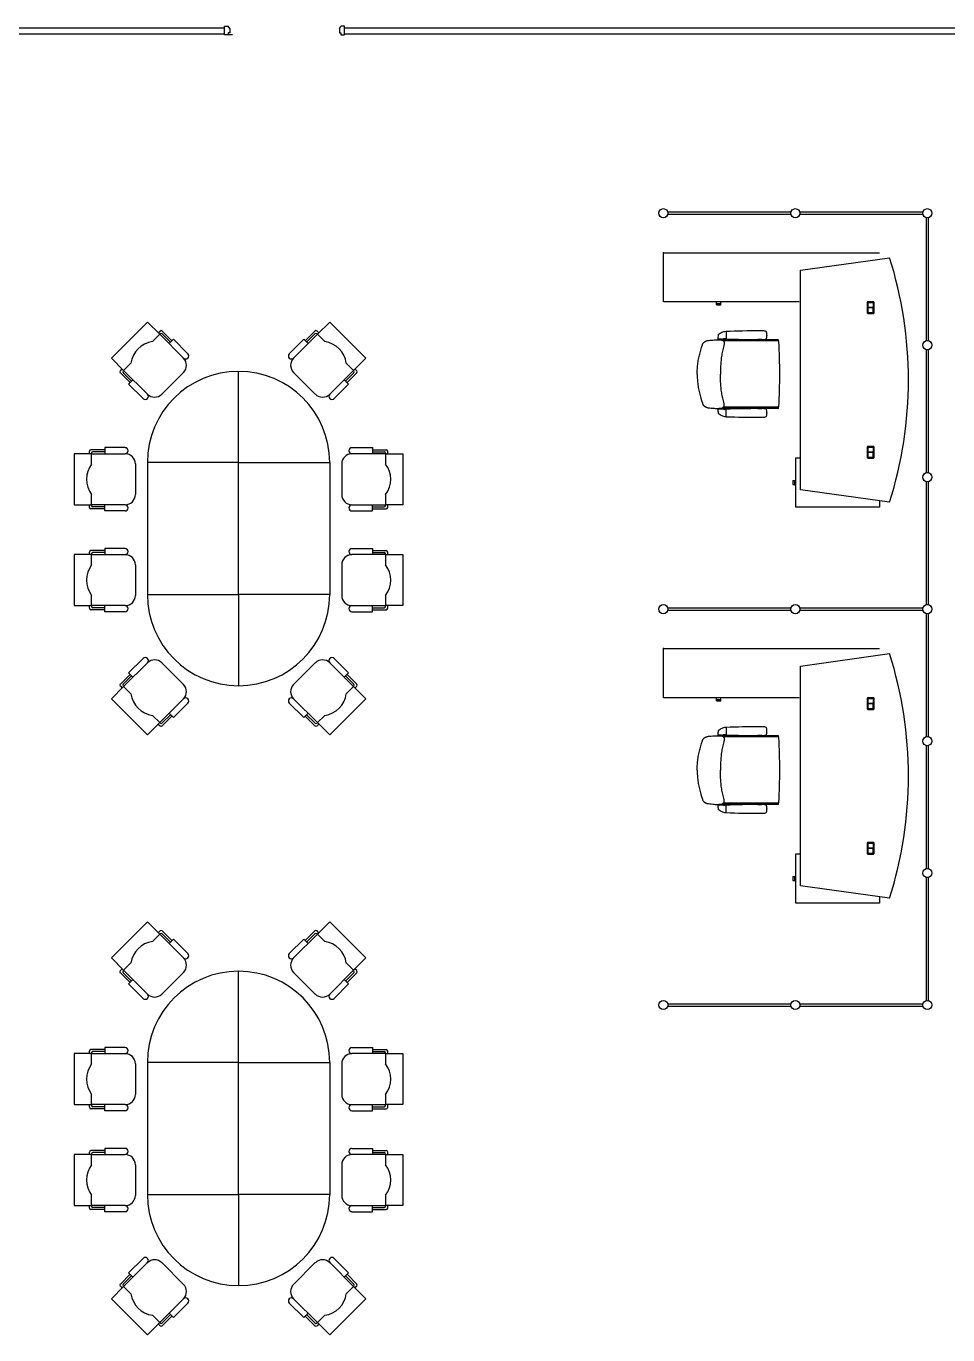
# Model space of a CAD drawing. Header units: millimetres. Extents: x 391350 to 515311, y -283575 to -199845.
# Drawn here: x 482083 to 489763, y -226667 to -215759 of the extents above; entities that cross this region are included whole.
import ezdxf

# ---------------------------------------------------------------- set-up
doc = ezdxf.new("R2010")
doc.units = ezdxf.units.MM

msp = doc.modelspace()

# ---------------------------------------------------------------- linework, layer by layer
at = {"color": 0}
for p, q in [((476805, -215773), (483737, -215773)), ((476805, -215823), (483737, -215823)), ((483737, -215832), (483737, -215759)), ((483737, -215759), (483767, -215759)), ((483802, -215832), (483737, -215832)), ((483780, -215778), (483767, -215759)), ((483780, -215816), (483767, -215816)), ((483767, -215816), (483767, -215832)), ((483780, -215778), (483780, -215816)), ((484693, -215778), (484706, -215759)), ((484693, -215778), (484693, -215816)), ((484693, -215816), (484706, -215816)), ((484737, -215759), (484706, -215759)), ((484706, -215816), (484706, -215832)), ((484706, -215832), (484737, -215832)), ((484737, -215832), (484737, -215759)), ((484737, -215773), (496184, -215773)), ((484737, -215823), (496184, -215823)), ((488455, -217310), (487430, -217310)), ((487430, -217327), (488455, -217327)), ((489555, -217310), (488530, -217310)), ((488530, -217327), (489555, -217327)), ((489584, -217356), (489584, -218381)), ((489601, -218381), (489601, -217356)), ((487395, -217647), (489195, -217647)), ((487395, -218057), (487395, -217647)), ((488535, -217793), (489278, -217689)), ((488535, -219623), (488535, -217793)), ((488525, -218057), (487395, -218057)), ((487837, -218070), (487837, -218057)), ((487837, -218082), (487837, -218070)), ((487837, -218070), (487871, -218070)), ((487837, -218082), (487871, -218082)), ((487871, -218070), (487871, -218057)), ((487871, -218082), (487871, -218070)), ((489091, -218062), (489091, -218148)), ((489143, -218056), (489097, -218056)), ((489097, -218146), (489097, -218064)), ((489097, -218064), (489097, -218105)), ((489097, -218103), (489142, -218103)), ((489142, -218105), (489097, -218105)), ((489097, -218105), (489142, -218105)), ((489097, -218105), (489097, -218146)), ((489142, -218107), (489097, -218107)), ((489099, -218062), (489141, -218062)), ((489141, -218063), (489099, -218063)), ((489142, -218064), (489142, -218105)), ((489142, -218146), (489142, -218105)), ((489143, -218064), (489143, -218146)), ((489149, -218148), (489149, -218062)), ((483094, -218225), (482793, -218525)), ((483196, -218327), (483094, -218225)), ((484510, -218327), (484613, -218225)), ((484613, -218225), (484913, -218525)), ((489097, -218154), (489143, -218154)), ((489141, -218148), (489099, -218148)), ((489099, -218148), (489141, -218148)), ((483136, -218387), (483199, -218324)), ((483184, -218315), (483199, -218300)), ((483196, -218327), (483394, -218525)), ((483298, -218381), (483217, -218300)), ((483286, -218393), (483217, -218324)), ((484510, -218327), (484312, -218525)), ((484408, -218381), (484489, -218300)), ((484420, -218393), (484489, -218324)), ((484523, -218315), (484507, -218300)), ((484571, -218387), (484507, -218324)), ((487916, -218365, 0), (487902, -218365, 0)), ((487916, -218305, 0), (487913, -218305, 0)), ((487916, -218305, 0), (487916, -218365, 0)), ((488255, -218335, 0), (488255, -218334, 0)), ((488255, -218335, 0), (488255, -218336, 0)), ((487847, -218369, 0), (487886, -218369, 0)), ((487851, -218369, 0), (487856, -218372, 0)), ((487876, -218369, 0), (487856, -218369, 0)), ((487859, -218372, 0), (487856, -218372, 0)), ((487860, -218369, 0), (487858, -218369, 0)), ((487859, -218369, 0), (487872, -218369, 0)), ((487873, -218372, 0), (487859, -218372, 0)), ((487872, -218369, 0), (487873, -218369, 0)), ((487876, -218372, 0), (487873, -218372, 0)), ((487881, -218369, 0), (487876, -218372, 0)), ((488177, -218373), (487886, -218373)), ((488348, -218383), (487894, -218383)), ((488180, -218371), (488180, -218371)), ((488210, -218370), (488184, -218370)), ((488213, -218371), (488213, -218371)), ((488351, -218373), (488217, -218373)), ((488353, -218376), (488350, -218383)), ((489584, -218456), (489584, -219481)), ((489601, -219481), (489601, -218456)), ((482793, -218525), (482895, -218628)), ((482892, -218631), (482955, -218567)), ((484814, -218631), (484751, -218567)), ((484913, -218525), (484811, -218628)), ((482868, -218631), (482883, -218616)), ((482949, -218730), (482868, -218649)), ((482961, -218718), (482892, -218649)), ((483094, -218826), (482895, -218628)), ((483394, -218646), (483214, -218826)), ((483853, -219396), (483853, -218636)), ((484312, -218646), (484492, -218826)), ((484613, -218826), (484811, -218628)), ((484745, -218718), (484814, -218649)), ((484757, -218730), (484838, -218649)), ((484838, -218631), (484823, -218616)), ((487675, -218659), (487675, -218659)), ((487675, -218659), (487675, -218659)), ((487847, -218949, 0), (487886, -218949, 0)), ((487851, -218949, 0), (487856, -218946, 0)), ((487859, -218946, 0), (487856, -218946, 0)), ((487876, -218949, 0), (487856, -218949, 0)), ((487860, -218949, 0), (487858, -218949, 0)), ((487873, -218946, 0), (487859, -218946, 0)), ((487859, -218949, 0), (487872, -218949, 0)), ((487872, -218949, 0), (487873, -218949, 0)), ((487876, -218946, 0), (487873, -218946, 0)), ((487881, -218949, 0), (487876, -218946, 0)), ((488177, -218945), (487886, -218945)), ((488348, -218935), (487894, -218935)), ((487916, -218953, 0), (487902, -218953, 0)), ((487916, -219013, 0), (487913, -219013, 0)), ((487916, -219013, 0), (487916, -218953, 0)), ((488180, -218946), (488180, -218946)), ((488210, -218948), (488184, -218948)), ((488213, -218946), (488213, -218946)), ((488351, -218945), (488217, -218945)), ((488255, -218983, 0), (488255, -218982, 0)), ((488255, -218983, 0), (488255, -218984, 0)), ((488353, -218942), (488350, -218935)), ((482483, -219323), (482483, -219748)), ((482628, -219323), (482483, -219323)), ((482611, -219323), (482611, -219302)), ((482738, -219289), (482623, -219289)), ((482628, -219408), (482628, -219319)), ((482628, -219323), (482908, -219323)), ((482738, -219306), (482640, -219306)), ((485079, -219323), (484798, -219323)), ((484968, -219289), (485083, -219289)), ((484968, -219306), (485066, -219306)), ((485079, -219408), (485079, -219319)), ((485079, -219323), (485223, -219323)), ((485096, -219323), (485096, -219302)), ((485223, -219323), (485223, -219748)), ((489091, -219268), (489091, -219354)), ((489143, -219262), (489097, -219262)), ((489097, -219270), (489097, -219311)), ((489097, -219352), (489097, -219270)), ((489097, -219309), (489142, -219309)), ((489142, -219311), (489097, -219311)), ((489097, -219311), (489142, -219311)), ((489097, -219311), (489097, -219352)), ((489142, -219313), (489097, -219313)), ((489099, -219268), (489141, -219268)), ((489141, -219269), (489099, -219269)), ((489142, -219270), (489142, -219311)), ((489142, -219352), (489142, -219311)), ((489143, -219270), (489143, -219352)), ((489149, -219354), (489149, -219268)), ((482993, -219408), (482993, -219663)), ((484713, -219408), (484713, -219663)), ((488498, -219769), (488498, -219358)), ((488498, -219358), (488535, -219358)), ((489097, -219360), (489143, -219360)), ((489141, -219354), (489099, -219354)), ((489099, -219354), (489141, -219354)), ((488473, -219547), (488473, -219580)), ((488473, -219547), (488485, -219547)), ((488485, -219547), (488485, -219581)), ((488485, -219547), (488498, -219547)), ((489584, -219556), (489584, -220581)), ((489601, -220581), (489601, -219556)), ((482628, -219753), (482628, -219663)), ((485079, -219753), (485079, -219663)), ((488473, -219580), (488485, -219580)), ((488485, -219581), (488498, -219581)), ((489278, -219727), (488535, -219623)), ((482483, -219748), (482628, -219748)), ((482611, -219770), (482611, -219748)), ((482738, -219782), (482623, -219782)), ((482908, -219748), (482628, -219748)), ((482738, -219765), (482640, -219765)), ((484798, -219748), (485079, -219748)), ((484968, -219765), (485066, -219765)), ((484968, -219782), (485083, -219782)), ((485223, -219748), (485079, -219748)), ((485096, -219770), (485096, -219748)), ((489195, -219769), (488498, -219769)), ((489195, -219716), (489195, -219769)), ((482628, -220164), (482483, -220164)), ((482483, -220164), (482483, -220589)), ((482611, -220164), (482611, -220143)), ((482738, -220130), (482623, -220130)), ((482628, -220249), (482628, -220160)), ((482628, -220164), (482908, -220164)), ((482738, -220147), (482640, -220147)), ((485079, -220164), (484798, -220164)), ((484968, -220130), (485083, -220130)), ((484968, -220147), (485066, -220147)), ((485079, -220249), (485079, -220160)), ((485079, -220164), (485223, -220164)), ((485096, -220164), (485096, -220143)), ((485223, -220164), (485223, -220589)), ((482993, -220249), (482993, -220504)), ((484713, -220249), (484713, -220504)), ((482628, -220593), (482628, -220504)), ((483853, -220496), (483853, -221256)), ((485079, -220593), (485079, -220504)), ((482483, -220589), (482628, -220589)), ((482611, -220610), (482611, -220589)), ((482738, -220623), (482623, -220623)), ((482908, -220589), (482628, -220589)), ((482738, -220606), (482640, -220606)), ((484798, -220589), (485079, -220589)), ((484968, -220606), (485066, -220606)), ((484968, -220623), (485083, -220623)), ((485223, -220589), (485079, -220589)), ((485096, -220610), (485096, -220589)), ((488455, -220610), (487430, -220610)), ((487430, -220627), (488455, -220627)), ((489555, -220610), (488530, -220610)), ((488530, -220627), (489555, -220627)), ((489584, -220656), (489584, -221681)), ((489601, -221681), (489601, -220656)), ((487395, -220947), (489195, -220947)), ((487395, -221357), (487395, -220947)), ((483094, -221065), (482895, -221264)), ((483394, -221246), (483214, -221065)), ((484312, -221246), (484492, -221065)), ((484613, -221065), (484811, -221264)), ((488535, -221093), (489278, -220989)), ((482949, -221162), (482868, -221243)), ((482961, -221174), (482892, -221243)), ((484745, -221174), (484814, -221243)), ((484757, -221162), (484838, -221243)), ((488535, -222923), (488535, -221093)), ((482793, -221366), (482895, -221264)), ((482868, -221261), (482883, -221276)), ((482892, -221261), (482955, -221324)), ((484814, -221261), (484751, -221324)), ((484913, -221366), (484811, -221264)), ((484838, -221261), (484823, -221276)), ((483094, -221667), (482793, -221366)), ((483196, -221564), (483394, -221366)), ((484510, -221564), (484312, -221366)), ((484613, -221667), (484913, -221366)), ((488525, -221357), (487395, -221357)), ((487837, -221370), (487837, -221357)), ((487837, -221382), (487837, -221370)), ((487837, -221370), (487871, -221370)), ((487837, -221382), (487871, -221382)), ((487871, -221370), (487871, -221357)), ((487871, -221382), (487871, -221370)), ((489091, -221362), (489091, -221448)), ((489143, -221356), (489097, -221356)), ((489097, -221446), (489097, -221364)), ((489097, -221364), (489097, -221405)), ((489097, -221403), (489142, -221403)), ((489142, -221405), (489097, -221405)), ((489097, -221405), (489142, -221405)), ((489097, -221405), (489097, -221446)), ((489142, -221407), (489097, -221407)), ((489099, -221362), (489141, -221362)), ((489141, -221363), (489099, -221363)), ((489142, -221364), (489142, -221405)), ((489142, -221446), (489142, -221405)), ((489143, -221364), (489143, -221446)), ((489149, -221448), (489149, -221362)), ((483136, -221504), (483199, -221567)), ((483286, -221498), (483217, -221567)), ((483298, -221510), (483217, -221591)), ((484408, -221510), (484489, -221591)), ((484420, -221498), (484489, -221567)), ((484571, -221504), (484507, -221567)), ((489097, -221454), (489143, -221454)), ((489141, -221448), (489099, -221448)), ((489099, -221448), (489141, -221448)), ((483196, -221564), (483094, -221667)), ((483184, -221576), (483199, -221591)), ((484523, -221576), (484507, -221591)), ((484510, -221564), (484613, -221667)), ((487916, -221605, 0), (487913, -221605, 0)), ((487916, -221605, 0), (487916, -221665, 0)), ((488255, -221635, 0), (488255, -221634, 0)), ((488255, -221635, 0), (488255, -221636, 0)), ((487847, -221669, 0), (487886, -221669, 0)), ((487851, -221669, 0), (487856, -221672, 0)), ((487876, -221669, 0), (487856, -221669, 0)), ((487859, -221672, 0), (487856, -221672, 0)), ((487860, -221669, 0), (487858, -221669, 0)), ((487859, -221669, 0), (487872, -221669, 0)), ((487873, -221672, 0), (487859, -221672, 0)), ((487872, -221669, 0), (487873, -221669, 0)), ((487876, -221672, 0), (487873, -221672, 0)), ((487881, -221669, 0), (487876, -221672, 0)), ((488177, -221673), (487886, -221673)), ((488348, -221683), (487894, -221683)), ((487916, -221665, 0), (487902, -221665, 0)), ((488180, -221671), (488180, -221671)), ((488210, -221670), (488184, -221670)), ((488213, -221671), (488213, -221671)), ((488351, -221673), (488217, -221673)), ((488353, -221676), (488350, -221683)), ((489584, -221756), (489584, -222781)), ((489601, -222781), (489601, -221756)), ((487675, -221959), (487675, -221959)), ((487675, -221959), (487675, -221959)), ((487847, -222249, 0), (487886, -222249, 0)), ((487851, -222249, 0), (487856, -222246, 0)), ((487859, -222246, 0), (487856, -222246, 0)), ((487876, -222249, 0), (487856, -222249, 0)), ((487860, -222249, 0), (487858, -222249, 0)), ((487873, -222246, 0), (487859, -222246, 0)), ((487859, -222249, 0), (487872, -222249, 0)), ((487872, -222249, 0), (487873, -222249, 0)), ((487876, -222246, 0), (487873, -222246, 0)), ((487881, -222249, 0), (487876, -222246, 0)), ((488177, -222245), (487886, -222245)), ((488348, -222235), (487894, -222235)), ((487916, -222253, 0), (487902, -222253, 0)), ((487916, -222313, 0), (487916, -222253, 0)), ((488180, -222246), (488180, -222246)), ((488210, -222248), (488184, -222248)), ((488213, -222246), (488213, -222246)), ((488351, -222245), (488217, -222245)), ((488255, -222283, 0), (488255, -222282, 0)), ((488255, -222283, 0), (488255, -222284, 0)), ((488353, -222242), (488350, -222235)), ((487916, -222313, 0), (487913, -222313, 0)), ((489091, -222568), (489091, -222654)), ((489143, -222562), (489097, -222562)), ((489097, -222570), (489097, -222611)), ((489097, -222652), (489097, -222570)), ((489097, -222609), (489142, -222609)), ((489142, -222611), (489097, -222611)), ((489097, -222611), (489142, -222611)), ((489097, -222611), (489097, -222652)), ((489142, -222613), (489097, -222613)), ((489099, -222568), (489141, -222568)), ((489141, -222569), (489099, -222569)), ((489142, -222570), (489142, -222611)), ((489142, -222652), (489142, -222611)), ((489143, -222570), (489143, -222652)), ((489149, -222654), (489149, -222568)), ((488498, -223069), (488498, -222658)), ((488498, -222658), (488535, -222658)), ((489097, -222660), (489143, -222660)), ((489141, -222654), (489099, -222654)), ((489099, -222654), (489141, -222654)), ((488473, -222847), (488473, -222880)), ((488473, -222847), (488485, -222847)), ((488473, -222880), (488485, -222880)), ((488485, -222847), (488485, -222881)), ((488485, -222847), (488498, -222847)), ((488485, -222881), (488498, -222881)), ((489278, -223027), (488535, -222923)), ((489584, -222856), (489584, -223881)), ((489601, -223881), (489601, -222856)), ((489195, -223016), (489195, -223069)), ((489195, -223069), (488498, -223069)), ((483094, -223225), (482793, -223525)), ((483196, -223327), (483094, -223225)), ((484510, -223327), (484613, -223225)), ((484613, -223225), (484913, -223525)), ((483136, -223387), (483199, -223324)), ((483184, -223315), (483199, -223300)), ((483196, -223327), (483394, -223525)), ((483298, -223381), (483217, -223300)), ((483286, -223393), (483217, -223324)), ((484510, -223327), (484312, -223525)), ((484408, -223381), (484489, -223300)), ((484420, -223393), (484489, -223324)), ((484523, -223315), (484507, -223300)), ((484571, -223387), (484507, -223324)), ((482793, -223525), (482895, -223628)), ((482892, -223631), (482955, -223567)), ((484814, -223631), (484751, -223567)), ((484913, -223525), (484811, -223628)), ((482868, -223631), (482883, -223616)), ((482949, -223730), (482868, -223649)), ((482961, -223718), (482892, -223649)), ((483094, -223826), (482895, -223628)), ((483394, -223646), (483214, -223826)), ((483853, -224396), (483853, -223636)), ((484312, -223646), (484492, -223826)), ((484613, -223826), (484811, -223628)), ((484745, -223718), (484814, -223649)), ((484757, -223730), (484838, -223649)), ((484838, -223631), (484823, -223616)), ((488455, -223910), (487430, -223910)), ((487430, -223927), (488455, -223927)), ((489555, -223910), (488530, -223910)), ((488530, -223927), (489555, -223927)), ((482483, -224323), (482483, -224748)), ((482628, -224323), (482483, -224323)), ((482611, -224323), (482611, -224302)), ((482738, -224289), (482623, -224289)), ((482628, -224408), (482628, -224319)), ((482628, -224323), (482908, -224323)), ((482738, -224306), (482640, -224306)), ((485079, -224323), (484798, -224323)), ((484968, -224289), (485083, -224289)), ((484968, -224306), (485066, -224306)), ((485079, -224408), (485079, -224319)), ((485079, -224323), (485223, -224323)), ((485096, -224323), (485096, -224302)), ((485223, -224323), (485223, -224748)), ((482993, -224408), (482993, -224663)), ((484713, -224408), (484713, -224663)), ((482628, -224753), (482628, -224663)), ((485079, -224753), (485079, -224663)), ((482483, -224748), (482628, -224748)), ((482611, -224770), (482611, -224748)), ((482738, -224782), (482623, -224782)), ((482908, -224748), (482628, -224748)), ((482738, -224765), (482640, -224765)), ((484798, -224748), (485079, -224748)), ((484968, -224765), (485066, -224765)), ((484968, -224782), (485083, -224782)), ((485223, -224748), (485079, -224748)), ((485096, -224770), (485096, -224748)), ((482628, -225164), (482483, -225164)), ((482483, -225164), (482483, -225589)), ((482611, -225164), (482611, -225143)), ((482738, -225130), (482623, -225130)), ((482628, -225249), (482628, -225160)), ((482628, -225164), (482908, -225164)), ((482738, -225147), (482640, -225147)), ((485079, -225164), (484798, -225164)), ((484968, -225130), (485083, -225130)), ((484968, -225147), (485066, -225147)), ((485079, -225249), (485079, -225160)), ((485079, -225164), (485223, -225164)), ((485096, -225164), (485096, -225143)), ((485223, -225164), (485223, -225589)), ((482993, -225249), (482993, -225504)), ((484713, -225249), (484713, -225504)), ((482628, -225593), (482628, -225504)), ((483853, -225496), (483853, -226256)), ((485079, -225593), (485079, -225504)), ((482483, -225589), (482628, -225589)), ((482611, -225610), (482611, -225589)), ((482738, -225623), (482623, -225623)), ((482908, -225589), (482628, -225589)), ((482738, -225606), (482640, -225606)), ((484798, -225589), (485079, -225589)), ((484968, -225606), (485066, -225606)), ((484968, -225623), (485083, -225623)), ((485223, -225589), (485079, -225589)), ((485096, -225610), (485096, -225589)), ((483094, -226065), (482895, -226264)), ((483394, -226246), (483214, -226065)), ((484312, -226246), (484492, -226065)), ((484613, -226065), (484811, -226264)), ((482949, -226162), (482868, -226243)), ((482961, -226174), (482892, -226243)), ((484745, -226174), (484814, -226243)), ((484757, -226162), (484838, -226243)), ((482793, -226366), (482895, -226264)), ((482868, -226261), (482883, -226276)), ((482892, -226261), (482955, -226324)), ((484814, -226261), (484751, -226324)), ((484913, -226366), (484811, -226264)), ((484838, -226261), (484823, -226276)), ((483094, -226667), (482793, -226366)), ((483196, -226564), (483394, -226366)), ((484510, -226564), (484312, -226366)), ((484613, -226667), (484913, -226366)), ((483136, -226504), (483199, -226567)), ((483286, -226498), (483217, -226567)), ((483298, -226510), (483217, -226591)), ((484408, -226510), (484489, -226591)), ((484420, -226498), (484489, -226567)), ((484571, -226504), (484507, -226567)), ((483196, -226564), (483094, -226667)), ((483184, -226576), (483199, -226591)), ((484523, -226576), (484507, -226591)), ((484510, -226564), (484613, -226667))]:
    msp.add_line(p, q, dxfattribs=at)
for points in [[(483430, -218489), (483310, -218369), (483274, -218405)], [(484276, -218489), (484396, -218369), (484432, -218405)], [(483057, -218862), (482937, -218742), (482973, -218706)], [(484649, -218862), (484769, -218742), (484733, -218706)], [(482908, -219272), (482738, -219272), (482738, -219323)], [(484798, -219272), (484968, -219272), (484968, -219323)], [(482908, -219799), (482738, -219799), (482738, -219748)], [(484798, -219799), (484968, -219799), (484968, -219748)], [(482908, -220113), (482738, -220113), (482738, -220164)], [(484798, -220113), (484968, -220113), (484968, -220164)], [(482908, -220640), (482738, -220640), (482738, -220589)], [(484798, -220640), (484968, -220640), (484968, -220589)], [(483057, -221029), (482937, -221150), (482973, -221186)], [(484649, -221029), (484769, -221150), (484733, -221186)], [(483430, -221402), (483310, -221522), (483274, -221486)], [(484276, -221402), (484396, -221522), (484432, -221486)], [(483430, -223489), (483310, -223369), (483274, -223405)], [(484276, -223489), (484396, -223369), (484432, -223405)], [(483057, -223862), (482937, -223742), (482973, -223706)], [(484649, -223862), (484769, -223742), (484733, -223706)], [(482908, -224272), (482738, -224272), (482738, -224323)], [(484798, -224272), (484968, -224272), (484968, -224323)], [(482908, -224799), (482738, -224799), (482738, -224748)], [(484798, -224799), (484968, -224799), (484968, -224748)], [(482908, -225113), (482738, -225113), (482738, -225164)], [(484798, -225113), (484968, -225113), (484968, -225164)], [(482908, -225640), (482738, -225640), (482738, -225589)], [(484798, -225640), (484968, -225640), (484968, -225589)], [(483057, -226029), (482937, -226150), (482973, -226186)], [(484649, -226029), (484769, -226150), (484733, -226186)], [(483430, -226402), (483310, -226522), (483274, -226486)], [(484276, -226402), (484396, -226522), (484432, -226486)]]:
    msp.add_lwpolyline(points, dxfattribs=at)
at = {"color": 0, "extrusion": (0, 0, -1), "flags": 128}
for points in [[(-487676, -218659), (-487676, -218648), (-487676, -218636), (-487676, -218625), (-487677, -218614), (-487677, -218602), (-487678, -218591), (-487679, -218580), (-487681, -218569), (-487682, -218557), (-487684, -218546), (-487686, -218535), (-487688, -218524), (-487691, -218513), (-487694, -218502), (-487696, -218492), (-487699, -218481), (-487705, -218459), (-487712, -218437), (-487718, -218415), (-487719, -218413), (-487720, -218410), (-487721, -218407), (-487722, -218405), (-487724, -218402), (-487725, -218400), (-487727, -218398), (-487729, -218396), (-487731, -218394), (-487733, -218392), (-487736, -218390), (-487738, -218389), (-487740, -218387), (-487743, -218386), (-487745, -218385), (-487748, -218384), (-487751, -218383), (-487753, -218382), (-487756, -218381), (-487759, -218380), (-487764, -218379), (-487770, -218378), (-487781, -218377), (-487792, -218376), (-487804, -218375), (-487815, -218374), (-487826, -218373), (-487837, -218373), (-487848, -218373), (-487854, -218373), (-487860, -218373), (-487866, -218373), (-487872, -218373), (-487874, -218374), (-487877, -218374), (-487880, -218375), (-487883, -218376), (-487885, -218377), (-487888, -218378), (-487890, -218380), (-487892, -218381), (-487894, -218383), (-487895, -218385), (-487896, -218386), (-487897, -218387), (-487897, -218388), (-487899, -218391), (-487899, -218393), (-487900, -218396), (-487900, -218399), (-487900, -218402), (-487900, -218405), (-487900, -218408), (-487900, -218411), (-487899, -218413), (-487898, -218419), (-487897, -218424), (-487894, -218435), (-487891, -218446), (-487888, -218457), (-487885, -218468), (-487883, -218479), (-487881, -218490), (-487879, -218501), (-487878, -218513), (-487876, -218524), (-487875, -218535), (-487874, -218546), (-487873, -218557), (-487872, -218569), (-487871, -218580), (-487870, -218591), (-487870, -218602), (-487869, -218614), (-487869, -218636), (-487868, -218659)], [(-487676, -221959), (-487676, -221948), (-487676, -221936), (-487676, -221925), (-487677, -221914), (-487677, -221902), (-487678, -221891), (-487679, -221880), (-487681, -221869), (-487682, -221857), (-487684, -221846), (-487686, -221835), (-487688, -221824), (-487691, -221813), (-487694, -221802), (-487696, -221792), (-487699, -221781), (-487705, -221759), (-487712, -221737), (-487718, -221715), (-487719, -221713), (-487720, -221710), (-487721, -221707), (-487722, -221705), (-487724, -221702), (-487725, -221700), (-487727, -221698), (-487729, -221696), (-487731, -221694), (-487733, -221692), (-487736, -221690), (-487738, -221689), (-487740, -221687), (-487743, -221686), (-487745, -221685), (-487748, -221684), (-487751, -221683), (-487753, -221682), (-487756, -221681), (-487759, -221680), (-487764, -221679), (-487770, -221678), (-487781, -221677), (-487792, -221676), (-487804, -221675), (-487815, -221674), (-487826, -221673), (-487837, -221673), (-487848, -221673), (-487854, -221673), (-487860, -221673), (-487866, -221673), (-487872, -221673), (-487874, -221674), (-487877, -221674), (-487880, -221675), (-487883, -221676), (-487885, -221677), (-487888, -221678), (-487890, -221680), (-487892, -221681), (-487894, -221683), (-487895, -221685), (-487896, -221686), (-487897, -221687), (-487897, -221688), (-487899, -221691), (-487899, -221693), (-487900, -221696), (-487900, -221699), (-487900, -221702), (-487900, -221705), (-487900, -221708), (-487900, -221711), (-487899, -221713), (-487898, -221719), (-487897, -221724), (-487894, -221735), (-487891, -221746), (-487888, -221757), (-487885, -221768), (-487883, -221779), (-487881, -221790), (-487879, -221801), (-487878, -221813), (-487876, -221824), (-487875, -221835), (-487874, -221846), (-487873, -221857), (-487872, -221869), (-487871, -221880), (-487870, -221891), (-487870, -221902), (-487869, -221914), (-487869, -221936), (-487868, -221959)]]:
    msp.add_lwpolyline(points, dxfattribs=at)
at = {"color": 0, "flags": 128}
for points in [[(487676, -218659), (487676, -218670), (487676, -218681), (487676, -218693), (487677, -218704), (487677, -218715), (487678, -218727), (487679, -218738), (487681, -218749), (487682, -218760), (487684, -218771), (487686, -218782), (487688, -218793), (487691, -218804), (487694, -218815), (487696, -218826), (487699, -218837), (487705, -218859), (487712, -218880), (487718, -218902), (487719, -218905), (487720, -218908), (487721, -218910), (487722, -218913), (487724, -218915), (487725, -218917), (487727, -218920), (487729, -218922), (487731, -218924), (487733, -218926), (487736, -218927), (487738, -218929), (487740, -218930), (487743, -218932), (487745, -218933), (487748, -218934), (487751, -218935), (487753, -218936), (487756, -218937), (487759, -218937), (487764, -218939), (487770, -218939), (487781, -218941), (487792, -218942), (487804, -218943), (487815, -218944), (487826, -218945), (487837, -218945), (487848, -218945), (487854, -218945), (487860, -218945), (487866, -218945), (487872, -218944), (487874, -218944), (487877, -218943), (487880, -218943), (487883, -218942), (487885, -218941), (487888, -218939), (487890, -218938), (487892, -218936), (487894, -218934), (487895, -218933), (487896, -218932), (487897, -218931), (487897, -218930), (487899, -218927), (487899, -218924), (487900, -218921), (487900, -218918), (487900, -218916), (487900, -218913), (487900, -218910), (487900, -218907), (487899, -218904), (487898, -218899), (487897, -218893), (487894, -218882), (487891, -218872), (487888, -218861), (487885, -218850), (487883, -218838), (487881, -218827), (487879, -218816), (487878, -218805), (487876, -218794), (487875, -218783), (487874, -218771), (487873, -218760), (487872, -218749), (487871, -218738), (487870, -218726), (487870, -218715), (487869, -218704), (487869, -218681), (487868, -218659)], [(487676, -221959), (487676, -221970), (487676, -221981), (487676, -221993), (487677, -222004), (487677, -222015), (487678, -222027), (487679, -222038), (487681, -222049), (487682, -222060), (487684, -222071), (487686, -222082), (487688, -222093), (487691, -222104), (487694, -222115), (487696, -222126), (487699, -222137), (487705, -222159), (487712, -222180), (487718, -222202), (487719, -222205), (487720, -222208), (487721, -222210), (487722, -222213), (487724, -222215), (487725, -222217), (487727, -222220), (487729, -222222), (487731, -222224), (487733, -222226), (487736, -222227), (487738, -222229), (487740, -222230), (487743, -222232), (487745, -222233), (487748, -222234), (487751, -222235), (487753, -222236), (487756, -222237), (487759, -222237), (487764, -222239), (487770, -222239), (487781, -222241), (487792, -222242), (487804, -222243), (487815, -222244), (487826, -222245), (487837, -222245), (487848, -222245), (487854, -222245), (487860, -222245), (487866, -222245), (487872, -222244), (487874, -222244), (487877, -222243), (487880, -222243), (487883, -222242), (487885, -222241), (487888, -222239), (487890, -222238), (487892, -222236), (487894, -222234), (487895, -222233), (487896, -222232), (487897, -222231), (487897, -222230), (487899, -222227), (487899, -222224), (487900, -222221), (487900, -222218), (487900, -222216), (487900, -222213), (487900, -222210), (487900, -222207), (487899, -222204), (487898, -222199), (487897, -222193), (487894, -222182), (487891, -222172), (487888, -222161), (487885, -222150), (487883, -222138), (487881, -222127), (487879, -222116), (487878, -222105), (487876, -222094), (487875, -222083), (487874, -222071), (487873, -222060), (487872, -222049), (487871, -222038), (487870, -222026), (487870, -222015), (487869, -222004), (487869, -221981), (487868, -221959)]]:
    msp.add_lwpolyline(points, dxfattribs=at)
at = {"color": 0}
for points in [[(483853, -220496), (483853, -219396), (483093, -219396), (483093, -220496)], [(483853, -220496), (483853, -219396), (484613, -219396), (484613, -220496)], [(483853, -225496), (483853, -224396), (483093, -224396), (483093, -225496)], [(483853, -225496), (483853, -224396), (484613, -224396), (484613, -225496)]]:
    msp.add_lwpolyline(points, close=True, dxfattribs=at)
for centre in [(487392, -217318), (488492, -217318), (489592, -217318), (489592, -218418), (489592, -219518), (487392, -220618), (488492, -220618), (489592, -220618), (489592, -221718), (489592, -222818), (487392, -223918), (488492, -223918), (489592, -223918)]:
    msp.add_circle(centre, 38, dxfattribs=at)
for centre, radius, start, end in [((486045, -218708), 3390, 342.5003, 17.4997), ((489097, -218062), 6, 90, 180), ((489099, -218064), 2, 90, 180), ((489099, -218064), 1.5, 90, 180), ((489099, -218146), 2, 180, 270), ((489099, -218146), 1.5, 180, 270), ((489141, -218064), 2, 0, 90), ((489141, -218064), 1.5, 0, 90), ((489141, -218146), 2, 270, 0), ((489141, -218146), 1.5, 270, 0), ((489143, -218062), 6, 0, 90), ((489097, -218148), 6, 180, 270), ((489143, -218148), 6, 270, 0), ((483208, -218309), 12.8, 45, 135), ((483208, -218333), 12.8, 45, 135), ((484498, -218309), 12.8, 45, 135), ((484498, -218333), 12.8, 45, 135), ((488145, -218387, 0), 300, 169.5623, 176.2553), ((487949, -218445, 0), 150, 123.806, 131.1159), ((488145, -218387, 0), 300, 169.529, 169.5623), ((487851, -218333, 0), 0.5, 131.1159, 169.5623), ((487949, -218445, 0), 150, 131.1159, 131.1825), ((487921, -218404, 0), 100, 106.1237, 123.806), ((487902, -218400, 0), 35, 90, 117.6604), ((487913, -218375, 0), 70, 90, 106.1237), ((488177, -225199, 0), 6900, 89.8927, 92.1625), ((487916, -218305, 0), 0.8, 92.1625, 180), ((487916, -218365, 0), 0.8, 180, 267.8375), ((488205, -219561, 0), 1262, 88.8285, 90.7164), ((488231, -218337, 0), 37.4, 69.7407, 89.7876), ((488240, -218314, 0), 13.7, 31.5291, 70.5701), ((488240, -218355, 0), 13.7, 289.4299, 328.4709), ((488232, -218319, 0), 22.5, 7.9869, 31.2718), ((488232, -218351, 0), 22.5, 328.7282, 352.0131), ((488195, -218327, 0), 59.9, 2.607, 10.5296), ((488195, -218343, 0), 59.9, 349.4704, 357.393), ((488019, -218336, 0), 237, 0.5676, 2.9749), ((488019, -218333, 0), 237, 357.0251, 359.4324), ((483166, -218598), 212, 98.1301, 171.8699), ((484541, -218598), 212, 8.1301, 81.8699), ((487847, -218367, 0), 1.5, 176.2553, 270), ((487886, -218389), 16, 90, 117.9094), ((488177, -211471, 0), 6900, 267.8375, 270.1073), ((488177, -218368), 5, 270, 315), ((488184, -218375), 5, 90, 135), ((488205, -217109, 0), 1262, 269.2836, 271.1715), ((488210, -218375), 5, 45, 90), ((488217, -218368), 5, 225, 270), ((488231, -218333, 0), 37.4, 270.2124, 290.2593), ((488348, -218390), 7, 3.0846, 90), ((488351, -218375), 2, 334.1492, 90), ((483357, -218659), 5006, 0, 3.0846), ((483412, -218507), 25.5, 225, 45), ((483334, -218586), 85, 315, 45), ((484294, -218507), 25.5, 135, 315), ((484372, -218586), 85, 135, 225), ((482877, -218640), 12.8, 135, 225), ((482901, -218640), 12.8, 135, 225), ((483853, -219396), 760, 0, 180), ((484805, -218640), 12.8, 315, 45), ((484829, -218640), 12.8, 315, 45), ((483357, -218659), 5006, 356.9154, 0), ((483076, -218844), 25.5, 225, 45), ((483154, -218766), 85, 225, 315), ((484553, -218766), 85, 225, 315), ((484631, -218844), 25.5, 135, 315), ((487847, -218950, 0), 1.5, 90, 183.7447), ((488145, -218931, 0), 300, 183.7447, 190.4377), ((487949, -218872, 0), 150, 228.8841, 236.194), ((487949, -218872, 0), 150, 228.8175, 228.8841), ((487851, -218985, 0), 0.5, 190.4377, 228.8841), ((488145, -218931, 0), 300, 190.4377, 190.471), ((487921, -218914, 0), 100, 236.194, 253.8763), ((487886, -218929), 16, 242.0906, 270), ((487902, -218918, 0), 35, 242.3396, 270), ((487913, -218943, 0), 70, 253.8763, 270), ((488177, -225847, 0), 6900, 89.8927, 92.1625), ((487916, -218953, 0), 0.8, 92.1625, 180), ((487916, -219013, 0), 0.8, 180, 267.8375), ((488177, -212119, 0), 6900, 267.8375, 270.1073), ((488177, -218950), 5, 45, 90), ((488184, -218943), 5, 225, 270), ((488205, -220209, 0), 1262, 88.8285, 90.7164), ((488205, -217757, 0), 1262, 269.2836, 271.1715), ((488210, -218943), 5, 270, 315), ((488217, -218950), 5, 90, 135), ((488231, -218985, 0), 37.4, 69.7407, 89.7876), ((488231, -218981, 0), 37.4, 270.2124, 290.2593), ((488240, -218962, 0), 13.7, 31.5291, 70.5701), ((488240, -219003, 0), 13.7, 289.4299, 328.4709), ((488232, -218967, 0), 22.5, 7.9869, 31.2718), ((488232, -218999, 0), 22.5, 328.7282, 352.0131), ((488195, -218975, 0), 59.9, 2.607, 10.5296), ((488195, -218991, 0), 59.9, 349.4704, 357.393), ((488019, -218984, 0), 237, 0.5676, 2.9749), ((488019, -218981, 0), 237, 357.0251, 359.4324), ((488348, -218928), 7, 270, 356.9154), ((488351, -218943), 2, 270, 25.8508), ((482623, -219302), 12.8, 90, 180), ((482640, -219319), 12.8, 90, 180), ((482908, -219298), 25.5, 270, 90), ((482908, -219408), 85, 0, 90), ((484798, -219408), 85, 90, 180), ((484798, -219298), 25.5, 90, 270), ((485066, -219319), 12.8, 0, 90), ((485083, -219302), 12.8, 0, 90), ((489097, -219268), 6, 90, 180), ((489099, -219270), 2, 90, 180), ((489099, -219270), 1.5, 90, 180), ((489141, -219270), 2, 0, 90), ((489141, -219270), 1.5, 0, 90), ((489143, -219268), 6, 0, 90), ((482798, -219536), 212, 143.1301, 216.8699), ((484909, -219536), 212, 323.1301, 36.8699), ((489097, -219354), 6, 180, 270), ((489099, -219352), 1.5, 180, 270), ((489099, -219352), 2, 180, 270), ((489141, -219352), 1.5, 270, 0), ((489141, -219352), 2, 270, 0), ((489143, -219354), 6, 270, 0), ((482908, -219663), 85, 270, 0), ((484798, -219663), 85, 180, 270), ((482623, -219770), 12.8, 180, 270), ((482640, -219753), 12.8, 180, 270), ((482908, -219774), 25.5, 270, 90), ((484798, -219774), 25.5, 90, 270), ((485066, -219753), 12.8, 270, 0), ((485083, -219770), 12.8, 270, 0), ((482623, -220143), 12.8, 90, 180), ((482640, -220160), 12.8, 90, 180), ((482908, -220138), 25.5, 270, 90), ((482908, -220249), 85, 0, 90), ((484798, -220249), 85, 90, 180), ((484798, -220138), 25.5, 90, 270), ((485066, -220160), 12.8, 0, 90), ((485083, -220143), 12.8, 0, 90), ((482798, -220376), 212, 143.1301, 216.8699), ((484909, -220376), 212, 323.1301, 36.8699), ((482908, -220504), 85, 270, 0), ((483853, -220496), 760, 180, 0), ((484798, -220504), 85, 180, 270), ((482623, -220610), 12.8, 180, 270), ((482640, -220593), 12.8, 180, 270), ((482908, -220614), 25.5, 270, 90), ((484798, -220614), 25.5, 90, 270), ((485066, -220593), 12.8, 270, 0), ((485083, -220610), 12.8, 270, 0), ((483076, -221047), 25.5, 315, 135), ((483154, -221126), 85, 45, 135), ((484553, -221126), 85, 45, 135), ((484631, -221047), 25.5, 45, 225), ((486045, -222008), 3390, 342.5003, 17.4997), ((482877, -221252), 12.8, 135, 225), ((482901, -221252), 12.8, 135, 225), ((483334, -221306), 85, 315, 45), ((484372, -221306), 85, 135, 225), ((484805, -221252), 12.8, 315, 45), ((484829, -221252), 12.8, 315, 45), ((483166, -221294), 212, 188.1301, 261.8699), ((483412, -221384), 25.5, 315, 135), ((484294, -221384), 25.5, 45, 225), ((484541, -221294), 212, 278.1301, 351.8699), ((489097, -221362), 6, 90, 180), ((489099, -221364), 2, 90, 180), ((489099, -221364), 1.5, 90, 180), ((489141, -221364), 2, 0, 90), ((489141, -221364), 1.5, 0, 90), ((489143, -221362), 6, 0, 90), ((489097, -221448), 6, 180, 270), ((489099, -221446), 2, 180, 270), ((489099, -221446), 1.5, 180, 270), ((489141, -221446), 2, 270, 0), ((489141, -221446), 1.5, 270, 0), ((489143, -221448), 6, 270, 0), ((483208, -221558), 12.8, 225, 315), ((483208, -221582), 12.8, 225, 315), ((484498, -221558), 12.8, 225, 315), ((484498, -221582), 12.8, 225, 315), ((488145, -221687, 0), 300, 169.5623, 176.2553), ((487949, -221745, 0), 150, 123.806, 131.1159), ((488145, -221687, 0), 300, 169.529, 169.5623), ((487851, -221633, 0), 0.5, 131.1159, 169.5623), ((487949, -221745, 0), 150, 131.1159, 131.1825), ((487921, -221704, 0), 100, 106.1237, 123.806), ((487913, -221675, 0), 70, 90, 106.1237), ((488177, -228499, 0), 6900, 89.8927, 92.1625), ((487916, -221605, 0), 0.8, 92.1625, 180), ((488205, -222861, 0), 1262, 88.8285, 90.7164), ((488231, -221637, 0), 37.4, 69.7407, 89.7876), ((488240, -221614, 0), 13.7, 31.5291, 70.5701), ((488232, -221619, 0), 22.5, 7.9869, 31.2718), ((488195, -221627, 0), 59.9, 2.607, 10.5296), ((488019, -221636, 0), 237, 0.5676, 2.9749), ((488019, -221633, 0), 237, 357.0251, 359.4324), ((487847, -221667, 0), 1.5, 176.2553, 270), ((487886, -221689), 16, 90, 117.9094), ((487902, -221700, 0), 35, 90, 117.6604), ((487916, -221665, 0), 0.8, 180, 267.8375), ((488177, -214771, 0), 6900, 267.8375, 270.1073), ((488177, -221668), 5, 270, 315), ((488184, -221675), 5, 90, 135), ((488205, -220409, 0), 1262, 269.2836, 271.1715), ((488210, -221675), 5, 45, 90), ((488217, -221668), 5, 225, 270), ((488231, -221633, 0), 37.4, 270.2124, 290.2593), ((488240, -221655, 0), 13.7, 289.4299, 328.4709), ((488232, -221651, 0), 22.5, 328.7282, 352.0131), ((488195, -221643, 0), 59.9, 349.4704, 357.393), ((488348, -221690), 7, 3.0846, 90), ((488351, -221675), 2, 334.1492, 90), ((483357, -221959), 5006, 0, 3.0846), ((483357, -221959), 5006, 356.9154, 0), ((487847, -222250, 0), 1.5, 90, 183.7447), ((488145, -222231, 0), 300, 183.7447, 190.4377), ((487949, -222172, 0), 150, 228.8841, 236.194), ((487949, -222172, 0), 150, 228.8175, 228.8841), ((487851, -222285, 0), 0.5, 190.4377, 228.8841), ((488145, -222231, 0), 300, 190.4377, 190.471), ((487886, -222229), 16, 242.0906, 270), ((487902, -222218, 0), 35, 242.3396, 270), ((488177, -229147, 0), 6900, 89.8927, 92.1625), ((487916, -222253, 0), 0.8, 92.1625, 180), ((488177, -222250), 5, 45, 90), ((488184, -222243), 5, 225, 270), ((488205, -223509, 0), 1262, 88.8285, 90.7164), ((488210, -222243), 5, 270, 315), ((488217, -222250), 5, 90, 135), ((488231, -222285, 0), 37.4, 69.7407, 89.7876), ((488240, -222262, 0), 13.7, 31.5291, 70.5701), ((488232, -222267, 0), 22.5, 7.9869, 31.2718), ((488195, -222275, 0), 59.9, 2.607, 10.5296), ((488019, -222284, 0), 237, 0.5676, 2.9749), ((488019, -222281, 0), 237, 357.0251, 359.4324), ((488348, -222228), 7, 270, 356.9154), ((488351, -222243), 2, 270, 25.8508), ((487921, -222214, 0), 100, 236.194, 253.8763), ((487913, -222243, 0), 70, 253.8763, 270), ((487916, -222313, 0), 0.8, 180, 267.8375), ((488177, -215419, 0), 6900, 267.8375, 270.1073), ((488205, -221057, 0), 1262, 269.2836, 271.1715), ((488231, -222281, 0), 37.4, 270.2124, 290.2593), ((488240, -222303, 0), 13.7, 289.4299, 328.4709), ((488232, -222299, 0), 22.5, 328.7282, 352.0131), ((488195, -222291, 0), 59.9, 349.4704, 357.393), ((489097, -222568), 6, 90, 180), ((489099, -222570), 2, 90, 180), ((489099, -222570), 1.5, 90, 180), ((489141, -222570), 2, 0, 90), ((489141, -222570), 1.5, 0, 90), ((489143, -222568), 6, 0, 90), ((489097, -222654), 6, 180, 270), ((489099, -222652), 1.5, 180, 270), ((489099, -222652), 2, 180, 270), ((489141, -222652), 1.5, 270, 0), ((489141, -222652), 2, 270, 0), ((489143, -222654), 6, 270, 0), ((483208, -223309), 12.8, 45, 135), ((483208, -223333), 12.8, 45, 135), ((484498, -223309), 12.8, 45, 135), ((484498, -223333), 12.8, 45, 135), ((483166, -223598), 212, 98.1301, 171.8699), ((483412, -223507), 25.5, 225, 45), ((484294, -223507), 25.5, 135, 315), ((484541, -223598), 212, 8.1301, 81.8699), ((483334, -223586), 85, 315, 45), ((484372, -223586), 85, 135, 225), ((482877, -223640), 12.8, 135, 225), ((482901, -223640), 12.8, 135, 225), ((483853, -224396), 760, 0, 180), ((484805, -223640), 12.8, 315, 45), ((484829, -223640), 12.8, 315, 45), ((483076, -223844), 25.5, 225, 45), ((483154, -223766), 85, 225, 315), ((484553, -223766), 85, 225, 315), ((484631, -223844), 25.5, 135, 315), ((482623, -224302), 12.8, 90, 180), ((482640, -224319), 12.8, 90, 180), ((482908, -224298), 25.5, 270, 90), ((482908, -224408), 85, 0, 90), ((484798, -224408), 85, 90, 180), ((484798, -224298), 25.5, 90, 270), ((485066, -224319), 12.8, 0, 90), ((485083, -224302), 12.8, 0, 90), ((482798, -224536), 212, 143.1301, 216.8699), ((484909, -224536), 212, 323.1301, 36.8699), ((482908, -224663), 85, 270, 0), ((484798, -224663), 85, 180, 270), ((482623, -224770), 12.8, 180, 270), ((482640, -224753), 12.8, 180, 270), ((482908, -224774), 25.5, 270, 90), ((484798, -224774), 25.5, 90, 270), ((485066, -224753), 12.8, 270, 0), ((485083, -224770), 12.8, 270, 0), ((482908, -225138), 25.5, 270, 90), ((484798, -225138), 25.5, 90, 270), ((482623, -225143), 12.8, 90, 180), ((482640, -225160), 12.8, 90, 180), ((482908, -225249), 85, 0, 90), ((484798, -225249), 85, 90, 180), ((485066, -225160), 12.8, 0, 90), ((485083, -225143), 12.8, 0, 90), ((482798, -225376), 212, 143.1301, 216.8699), ((484909, -225376), 212, 323.1301, 36.8699), ((482908, -225504), 85, 270, 0), ((483853, -225496), 760, 180, 0), ((484798, -225504), 85, 180, 270), ((482623, -225610), 12.8, 180, 270), ((482640, -225593), 12.8, 180, 270), ((482908, -225614), 25.5, 270, 90), ((484798, -225614), 25.5, 90, 270), ((485066, -225593), 12.8, 270, 0), ((485083, -225610), 12.8, 270, 0), ((483076, -226047), 25.5, 315, 135), ((483154, -226126), 85, 45, 135), ((484553, -226126), 85, 45, 135), ((484631, -226047), 25.5, 45, 225), ((482877, -226252), 12.8, 135, 225), ((482901, -226252), 12.8, 135, 225), ((483166, -226294), 212, 188.1301, 261.8699), ((483334, -226306), 85, 315, 45), ((484372, -226306), 85, 135, 225), ((484541, -226294), 212, 278.1301, 351.8699), ((484805, -226252), 12.8, 315, 45), ((484829, -226252), 12.8, 315, 45), ((483412, -226384), 25.5, 315, 135), ((484294, -226384), 25.5, 45, 225), ((483208, -226558), 12.8, 225, 315), ((483208, -226582), 12.8, 225, 315), ((484498, -226558), 12.8, 225, 315), ((484498, -226582), 12.8, 225, 315)]:
    msp.add_arc(centre, radius, start, end, dxfattribs=at)
for p in [(487395, -217647), (487395, -220947)]:
    msp.add_point(p, dxfattribs=at)

doc.saveas('drawing.dxf')
